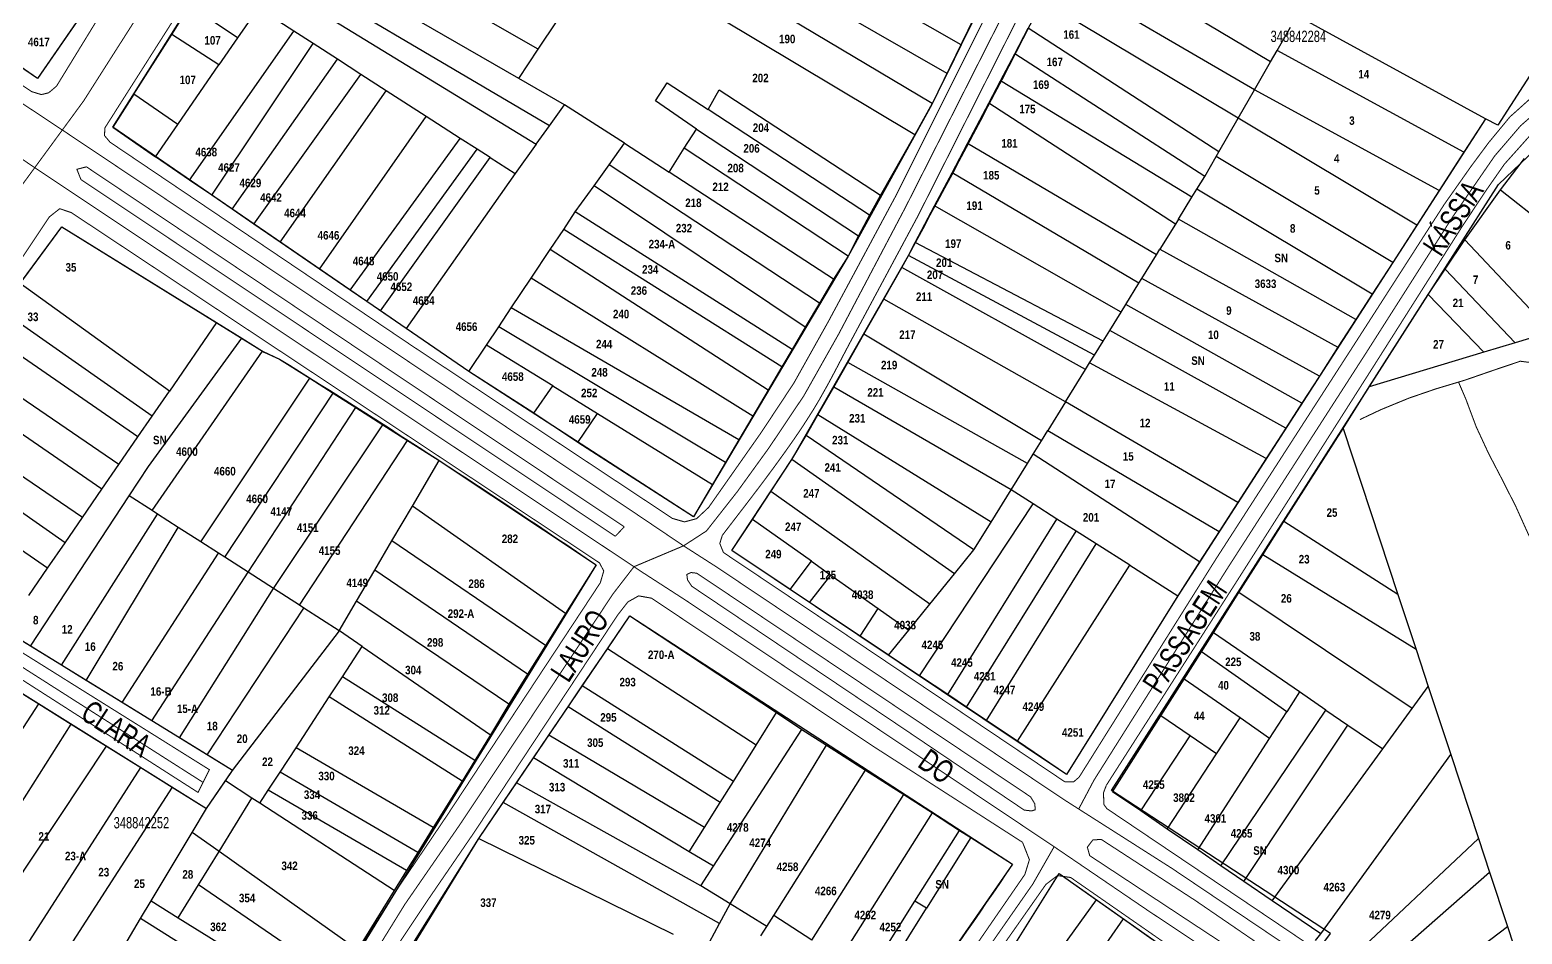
# Model space of a CAD drawing. Extents: x 203136 to 205923, y 4839890 to 4842982.
# Drawn here: x 205520.8 to 205783.7, y 4840615 to 4840774.3 of the extents above; entities that cross this region are included whole.
import ezdxf
from ezdxf.enums import TextEntityAlignment as Align

# ---------------------------------------------------------------- set-up
doc = ezdxf.new("R2010")
doc.units = 0
doc.header["$LTSCALE"] = 1.5
doc.header["$MEASUREMENT"] = 0
for name, pattern in [('TRACO_05', [11, 7, -1, 0.5, -1, 0.5, -1]), ('TRACO_11', [8, 3, -1, 3, -1]), ('TRACO_13', [8, 5, -1, 1, -1])]:
    doc.linetypes.add(name, pattern=pattern)
for name, color, linetype in [('CD_MALHA_LOTES', 40, 'CONTINUOUS'), ('CD_TXT_QUADRA', 7, 'CONTINUOUS'), ('HD-VALAS-DRENOS', 170, 'CONTINUOUS'), ('RU-QUADRAS', 210, 'CONTINUOUS'), ('SV-EIXO-RUA-N-PAV', 6, 'CONTINUOUS'), ('SV-EIXO-RUA-PAV', 20, 'CONTINUOUS'), ('SV-RUA-NAO-PAV-S-GUIA-C-GUIA', 7, 'CONTINUOUS'), ('SV-RUA-PAVIM-S-GUIA-C-GUIA', 7, 'CONTINUOUS'), ('SV-TXT-RUA-PAV-S-GUIA-C-GUIA', 7, 'CONTINUOUS'), ('Th_NmrPort', 1, 'CONTINUOUS')]:
    doc.layers.add(name, color=color, linetype=linetype)
doc.styles.add('ARIAL', font='ARIAL.TTF')
doc.styles.get("Standard").update_dxf_attribs({"font": 'swisscbo.ttf'})

msp = doc.modelspace()

# ---------------------------------------------------------------- linework, layer by layer
at = {"layer": 'CD_MALHA_LOTES', "linetype": 'Continuous', "flags": 128}
for points in [[(205684.85, 4840771.61), (205629.45, 4840803.27)], [(205610.33, 4840770.84), (205561.65, 4840798.7)], [(205682.38, 4840766.57), (205626.72, 4840798.52)], [(205606.93, 4840765.73), (205558.54, 4840793.62)], [(205679.79, 4840761.27), (205624.35, 4840794.29)], [(205612.3, 4840757.34), (205556.45, 4840790.33)], [(205739.39, 4840768.62), (205704.31, 4840789.54)], [(205554.87, 4840787.82), (205610, 4840754.14)], [(205676.71, 4840755.8), (205621.41, 4840788.92)], [(205736.57, 4840763.72), (205701.59, 4840784.1)], [(205534.15, 4840783.19), (205522.1, 4840765.73)], [(205733.7, 4840758.73), (205699.2, 4840779.32)], [(205545.77, 4840773.45), (205548.95, 4840778.49)], [(205557.36, 4840772.88), (205548.95, 4840778.49)], [(205560.96, 4840778.11), (205557.36, 4840772.88)], [(205567.25, 4840774.05), (205560.96, 4840778.11)], [(205777.26, 4840758.59), (205744.06, 4840776.72)], [(205539.07, 4840762.92), (205545.77, 4840773.45)], [(205554.06, 4840768.09), (205545.77, 4840773.45)], [(205548.91, 4840747.81), (205567.25, 4840774.05)], [(205570.67, 4840771.85), (205567.25, 4840774.05)], [(205610.33, 4840770.84), (205613.68, 4840775.87)], [(205686.85, 4840775.7), (205684.85, 4840771.61)], [(205694.33, 4840770.06), (205696.69, 4840774.55)], [(205730.29, 4840752.81), (205696.69, 4840774.55)], [(205740.55, 4840770.63), (205742.91, 4840774.73)], [(205790.1, 4840773.99), (205779.46, 4840757.49)], [(205522.1, 4840765.73), (205513.48, 4840771.62)], [(205552.81, 4840745.14), (205570.67, 4840771.85)], [(205557.36, 4840772.88), (205554.06, 4840768.09)], [(205574.98, 4840769.08), (205570.67, 4840771.85)], [(205606.93, 4840765.73), (205610.33, 4840770.84)], [(205684.85, 4840771.61), (205682.38, 4840766.57)], [(205546.83, 4840757.6), (205554.06, 4840768.09)], [(205556.39, 4840742.69), (205574.98, 4840769.08)], [(205579.1, 4840766.42), (205574.98, 4840769.08)], [(205691.81, 4840765.28), (205694.33, 4840770.06)], [(205727.79, 4840748.46), (205694.33, 4840770.06)], [(205736.57, 4840763.72), (205739.39, 4840768.62)], [(205739.39, 4840768.62), (205740.55, 4840770.63)], [(205773.46, 4840752.7), (205740.55, 4840770.63)], [(205560.21, 4840740.06), (205579.1, 4840766.42)], [(205583.56, 4840763.55), (205579.1, 4840766.42)], [(205614.99, 4840761.08), (205606.93, 4840765.73)], [(205682.38, 4840766.57), (205679.79, 4840761.27)], [(205539.07, 4840762.92), (205535.37, 4840757.1)], [(205546.83, 4840757.6), (205539.07, 4840762.92)], [(205564.87, 4840736.87), (205583.56, 4840763.55)], [(205590.62, 4840759), (205583.56, 4840763.55)], [(205631.01, 4840761.79), (205633.06, 4840764.95)], [(205633.06, 4840764.95), (205640.28, 4840760.23)], [(205640.28, 4840760.23), (205642.21, 4840763.68)], [(205642.21, 4840763.68), (205670.68, 4840745.13)], [(205689.76, 4840761.38), (205691.81, 4840765.28)], [(205725.54, 4840744.78), (205691.81, 4840765.28)], [(205733.7, 4840758.73), (205736.57, 4840763.72)], [(205769.11, 4840745.96), (205736.57, 4840763.72)], [(205612.3, 4840757.34), (205614.99, 4840761.08)], [(205625.56, 4840754.29), (205614.99, 4840761.08)], [(205638.25, 4840756.77), (205631.01, 4840761.79)], [(205668.71, 4840741.64), (205640.28, 4840760.23)], [(205679.79, 4840761.27), (205676.71, 4840755.8)], [(205686, 4840754.25), (205689.76, 4840761.38)], [(205722.62, 4840740.06), (205689.76, 4840761.38)], [(205542.92, 4840751.92), (205546.83, 4840757.6)], [(205571.81, 4840732.12), (205590.62, 4840759)], [(205596.6, 4840755.15), (205590.62, 4840759)], [(205730.29, 4840752.81), (205733.7, 4840758.73)], [(205765.17, 4840739.87), (205733.7, 4840758.73)], [(205777.26, 4840758.59), (205773.46, 4840752.7)], [(205779.46, 4840757.49), (205777.26, 4840758.59)], [(205535.37, 4840757.1), (205542.92, 4840751.92)], [(205577.22, 4840728.41), (205596.6, 4840755.15)], [(205599.56, 4840753.24), (205596.6, 4840755.15)], [(205610, 4840754.14), (205612.3, 4840757.34)], [(205636.06, 4840753.43), (205638.25, 4840756.77)], [(205638.25, 4840756.77), (205666.77, 4840738)], [(205676.71, 4840755.8), (205670.68, 4840745.13)], [(205580.14, 4840726.4), (205599.56, 4840753.24)], [(205601.85, 4840751.77), (205599.56, 4840753.24)], [(205610, 4840754.14), (205606.28, 4840748.96)], [(205622.84, 4840750.49), (205625.56, 4840754.29)], [(205625.56, 4840754.29), (205633.4, 4840749.2)], [(205633.4, 4840749.2), (205636.06, 4840753.43)], [(205664.95, 4840734.41), (205636.06, 4840753.43)], [(205683.27, 4840749.08), (205686, 4840754.25)], [(205719.27, 4840734.64), (205686, 4840754.25)], [(205729.82, 4840751.99), (205730.29, 4840752.81)], [(205773.46, 4840752.7), (205769.11, 4840745.96)], [(205548.91, 4840747.81), (205542.92, 4840751.92)], [(205582.56, 4840724.75), (205601.85, 4840751.77)], [(205601.85, 4840751.77), (205606.28, 4840748.96)], [(205620.18, 4840746.78), (205622.84, 4840750.49)], [(205659.89, 4840726.11), (205622.84, 4840750.49)], [(205727.79, 4840748.46), (205729.82, 4840751.99)], [(205760.92, 4840733.27), (205729.82, 4840751.99)], [(205779.91, 4840746.08), (205784.15, 4840751.62)], [(205552.81, 4840745.14), (205548.91, 4840747.81)], [(205606.28, 4840748.96), (205587.06, 4840721.66)], [(205662.39, 4840730.36), (205633.4, 4840749.2)], [(205680.18, 4840743.25), (205683.27, 4840749.08)], [(205716.18, 4840729.63), (205683.27, 4840749.08)], [(205726.43, 4840746.22), (205727.79, 4840748.46)], [(205556.39, 4840742.69), (205552.81, 4840745.14)], [(205616.86, 4840742.24), (205620.18, 4840746.78)], [(205657.39, 4840721.88), (205620.18, 4840746.78)], [(205670.68, 4840745.13), (205668.71, 4840741.64)], [(205723.15, 4840740.92), (205725.54, 4840744.78)], [(205725.54, 4840744.78), (205726.43, 4840746.22)], [(205757.32, 4840727.7), (205726.43, 4840746.22)], [(205769.11, 4840745.96), (205765.17, 4840739.87)], [(205773.65, 4840737.31), (205779.91, 4840746.08)], [(205779.91, 4840746.08), (205796, 4840733.38)], [(205560.21, 4840740.06), (205556.39, 4840742.69)], [(205614.84, 4840739.13), (205616.86, 4840742.24)], [(205655.08, 4840717.96), (205616.86, 4840742.24)], [(205676.78, 4840736.81), (205680.18, 4840743.25)], [(205713.05, 4840724.56), (205680.18, 4840743.25)], [(205519.06, 4840729.6), (205526.4, 4840739.56)], [(205526.4, 4840739.56), (205553.63, 4840722.71)], [(205564.87, 4840736.87), (205560.21, 4840740.06)], [(205612.47, 4840735.57), (205614.84, 4840739.13)], [(205653.3, 4840714.94), (205614.84, 4840739.13)], [(205668.71, 4840741.64), (205666.77, 4840738)], [(205722.62, 4840740.06), (205719.89, 4840735.63)], [(205723.15, 4840740.92), (205722.62, 4840740.06)], [(205754.45, 4840723.26), (205723.15, 4840740.92)], [(205765.17, 4840739.87), (205760.92, 4840733.27)], [(205571.81, 4840732.12), (205564.87, 4840736.87)], [(205666.77, 4840738), (205664.95, 4840734.41)], [(205675.58, 4840734.54), (205676.78, 4840736.81)], [(205709.9, 4840719.46), (205676.78, 4840736.81)], [(205770.16, 4840732.1), (205773.65, 4840737.31)], [(205773.65, 4840737.31), (205788.88, 4840721.07)], [(205609.09, 4840730.51), (205612.47, 4840735.57)], [(205650.87, 4840710.82), (205612.47, 4840735.57)], [(205664.95, 4840734.41), (205662.39, 4840730.36)], [(205674.41, 4840732.41), (205675.58, 4840734.54)], [(205708.37, 4840716.99), (205675.58, 4840734.54)], [(205716.7, 4840730.48), (205719.27, 4840734.64)], [(205719.27, 4840734.64), (205719.89, 4840735.63)], [(205719.89, 4840735.63), (205751.28, 4840718.35)], [(205577.22, 4840728.41), (205571.81, 4840732.12)], [(205671.25, 4840726.85), (205674.41, 4840732.41)], [(205706.79, 4840714.43), (205674.41, 4840732.41)], [(205760.92, 4840733.27), (205757.32, 4840727.7)], [(205767.19, 4840727.66), (205770.16, 4840732.1)], [(205782.51, 4840719.15), (205770.16, 4840732.1)], [(205545.34, 4840710.63), (205519.06, 4840729.6)], [(205605.6, 4840725.29), (205609.09, 4840730.51)], [(205648.15, 4840706.2), (205609.09, 4840730.51)], [(205662.39, 4840730.36), (205659.89, 4840726.11)], [(205713.87, 4840725.89), (205716.18, 4840729.63)], [(205716.18, 4840729.63), (205716.7, 4840730.48)], [(205748, 4840713.26), (205716.7, 4840730.48)], [(205580.14, 4840726.4), (205577.22, 4840728.41)], [(205582.56, 4840724.75), (205580.14, 4840726.4)], [(205659.89, 4840726.11), (205657.39, 4840721.88)], [(205667.72, 4840720.65), (205671.25, 4840726.85)], [(205703.26, 4840708.72), (205671.25, 4840726.85)], [(205757.32, 4840727.7), (205754.45, 4840723.26)], [(205756.8, 4840711.41), (205767.19, 4840727.66)], [(205776.96, 4840717.48), (205767.19, 4840727.66)], [(205542.32, 4840706.25), (205515.78, 4840724.85)], [(205587.06, 4840721.66), (205582.56, 4840724.75)], [(205603.4, 4840721.98), (205605.6, 4840725.29)], [(205645.72, 4840702.08), (205605.6, 4840725.29)], [(205711.05, 4840721.32), (205713.05, 4840724.56)], [(205713.05, 4840724.56), (205713.87, 4840725.89)], [(205744.92, 4840708.5), (205713.87, 4840725.89)], [(205539.81, 4840702.59), (205513.09, 4840720.96)], [(205553.63, 4840722.71), (205545.34, 4840710.63)], [(205553.63, 4840722.71), (205558.09, 4840719.94)], [(205598.12, 4840714.08), (205587.06, 4840721.66)], [(205601.21, 4840718.71), (205603.4, 4840721.98)], [(205643.35, 4840698.07), (205603.4, 4840721.98)], [(205657.39, 4840721.88), (205655.08, 4840717.96)], [(205709.9, 4840719.46), (205711.05, 4840721.32)], [(205742.1, 4840704.13), (205711.05, 4840721.32)], [(205754.45, 4840723.26), (205751.28, 4840718.35)], [(205788.88, 4840721.07), (205782.51, 4840719.15)], [(205538.25, 4840692.19), (205541.65, 4840697.34), (205558.09, 4840719.94)], [(205558.09, 4840719.94), (205561.74, 4840717.69)], [(205598.12, 4840714.08), (205601.21, 4840718.71)], [(205612.89, 4840711.59), (205601.21, 4840718.71)], [(205664.89, 4840715.68), (205667.72, 4840720.65)], [(205699.05, 4840701.9), (205667.72, 4840720.65)], [(205708.37, 4840716.99), (205709.9, 4840719.46)], [(205751.28, 4840718.35), (205748, 4840713.26)], [(205782.51, 4840719.15), (205776.96, 4840717.48)], [(205536.45, 4840697.72), (205509.64, 4840715.96)], [(205542.31, 4840689.58), (205561.74, 4840717.69)], [(205561.74, 4840717.69), (205564.77, 4840716.29), (205570.07, 4840712.92)], [(205655.08, 4840717.96), (205653.3, 4840714.94)], [(205662.41, 4840711.31), (205664.89, 4840715.68)], [(205696.55, 4840697.86), (205664.89, 4840715.68)], [(205706.79, 4840714.43), (205707.51, 4840715.59)], [(205707.51, 4840715.59), (205708.37, 4840716.99)], [(205738.64, 4840698.76), (205707.51, 4840715.59)], [(205776.96, 4840717.48), (205756.8, 4840711.41)], [(205550.9, 4840684.07), (205570.07, 4840712.92)], [(205570.07, 4840712.92), (205574.19, 4840710.3)], [(205609.57, 4840706.76), (205598.12, 4840714.08)], [(205653.3, 4840714.94), (205650.87, 4840710.82)], [(205703.26, 4840708.72), (205706.79, 4840714.43)], [(205748, 4840713.26), (205744.92, 4840708.5)], [(205533.45, 4840693.34), (205506.74, 4840711.76)], [(205542.32, 4840706.25), (205545.34, 4840710.63)], [(205555.09, 4840681.38), (205574.19, 4840710.3)], [(205574.19, 4840710.3), (205578.18, 4840707.76)], [(205609.57, 4840706.76), (205612.89, 4840711.59)], [(205612.89, 4840711.59), (205620.8, 4840706.68)], [(205650.87, 4840710.82), (205648.15, 4840706.2)], [(205659.64, 4840706.45), (205662.41, 4840711.31)], [(205693.69, 4840693.22), (205662.41, 4840711.31)], [(205752.17, 4840704.05), (205756.8, 4840711.41)], [(205559.23, 4840678.72), (205578.18, 4840707.76)], [(205578.18, 4840707.76), (205582.97, 4840704.72)], [(205703.26, 4840708.72), (205700.14, 4840703.67)], [(205733.62, 4840690.99), (205703.26, 4840708.72)], [(205744.92, 4840708.5), (205742.1, 4840704.13)], [(205530.04, 4840688.38), (205503.2, 4840706.63)], [(205539.81, 4840702.59), (205542.32, 4840706.25)], [(205617.33, 4840701.61), (205609.57, 4840706.76)], [(205617.33, 4840701.61), (205620.8, 4840706.68)], [(205620.8, 4840706.68), (205641.05, 4840694.18)], [(205648.15, 4840706.2), (205645.72, 4840702.08)], [(205657.57, 4840702.8), (205659.64, 4840706.45)], [(205690.19, 4840687.55), (205659.64, 4840706.45)], [(205526.96, 4840683.9), (205500.37, 4840702.53)], [(205536.45, 4840697.72), (205539.81, 4840702.59)], [(205563.7, 4840675.85), (205582.97, 4840704.72)], [(205582.97, 4840704.72), (205587.31, 4840701.96)], [(205655.06, 4840698.6), (205657.57, 4840702.8)], [(205687.12, 4840682.65), (205657.57, 4840702.8)], [(205699.05, 4840701.9), (205700.14, 4840703.67)], [(205700.14, 4840703.67), (205730.35, 4840685.93)], [(205742.1, 4840704.13), (205738.64, 4840698.76)], [(205741.76, 4840687.64), (205752.17, 4840704.05)], [(205752.17, 4840704.05), (205761.82, 4840674.83)], [(205568.25, 4840672.94), (205587.31, 4840701.96)], [(205587.31, 4840701.96), (205592.89, 4840698.41)], [(205637.71, 4840688.49), (205617.33, 4840701.61)], [(205645.72, 4840702.08), (205643.35, 4840698.07)], [(205697.59, 4840699.53), (205699.05, 4840701.9)], [(205523.89, 4840679.44), (205497.15, 4840697.86)], [(205533.45, 4840693.34), (205536.45, 4840697.72)], [(205588.16, 4840690.36), (205592.89, 4840698.41)], [(205592.89, 4840698.41), (205620.54, 4840680.05), (205615.17, 4840671.49)], [(205643.35, 4840698.07), (205641.05, 4840694.18)], [(205651.33, 4840692.94), (205655.06, 4840698.6)], [(205683.71, 4840678.45), (205655.06, 4840698.6)], [(205693.69, 4840693.22), (205696.55, 4840697.86)], [(205696.55, 4840697.86), (205697.59, 4840699.53)], [(205726.9, 4840680.59), (205697.59, 4840699.53)], [(205738.64, 4840698.76), (205733.62, 4840690.99)], [(205520.84, 4840665.73), (205538.25, 4840692.19)], [(205530.04, 4840688.38), (205533.45, 4840693.34)], [(205542.31, 4840689.58), (205538.25, 4840692.19)], [(205641.05, 4840694.18), (205637.71, 4840688.49)], [(205648.09, 4840688.02), (205651.33, 4840692.94)], [(205679.38, 4840673.12), (205651.33, 4840692.94)], [(205690.19, 4840687.55), (205693.69, 4840693.22)], [(205697.54, 4840690.78), (205693.69, 4840693.22)], [(205543.27, 4840688.96), (205542.31, 4840689.58)], [(205584.57, 4840684.26), (205588.16, 4840690.36)], [(205615.17, 4840671.49), (205588.16, 4840690.36)], [(205677.51, 4840660.51), (205697.54, 4840690.78)], [(205701.76, 4840688.1), (205697.54, 4840690.78)], [(205733.62, 4840690.99), (205730.35, 4840685.93)], [(205526.31, 4840662.36), (205543.27, 4840688.96)], [(205526.96, 4840683.9), (205530.04, 4840688.38)], [(205530.7, 4840659.66), (205546.91, 4840686.63)], [(205546.91, 4840686.63), (205543.27, 4840688.96)], [(205550.9, 4840684.07), (205546.91, 4840686.63)], [(205644.48, 4840682.54), (205648.09, 4840688.02)], [(205658.48, 4840680.67), (205648.09, 4840688.02)], [(205682.5, 4840657.19), (205701.76, 4840688.1)], [(205687.12, 4840682.65), (205690.19, 4840687.55)], [(205705.13, 4840685.96), (205701.76, 4840688.1)], [(205738.06, 4840681.82), (205741.76, 4840687.64)], [(205761.82, 4840674.83), (205741.76, 4840687.64)], [(205523.89, 4840679.44), (205526.96, 4840683.9)], [(205554, 4840682.08), (205550.9, 4840684.07)], [(205581.53, 4840679.09), (205584.57, 4840684.26)], [(205611.62, 4840665.83), (205584.57, 4840684.26)], [(205685.83, 4840654.97), (205705.13, 4840685.96)], [(205708.68, 4840683.71), (205705.13, 4840685.96)], [(205730.35, 4840685.93), (205726.9, 4840680.59)], [(205537.02, 4840655.77), (205554, 4840682.08)], [(205555.09, 4840681.38), (205554, 4840682.08)], [(205559.23, 4840678.72), (205555.09, 4840681.38)], [(205654.75, 4840675.69), (205644.48, 4840682.54)], [(205683.71, 4840678.45), (205687.12, 4840682.65)], [(205689.33, 4840652.64), (205708.68, 4840683.71)], [(205714.59, 4840679.95), (205708.68, 4840683.71)], [(205733.83, 4840675.14), (205738.06, 4840681.82)], [(205765.03, 4840665.11), (205738.06, 4840681.82)], [(205520.59, 4840674.63), (205523.89, 4840679.44)], [(205542.24, 4840652.56), (205559.23, 4840678.72)], [(205563.7, 4840675.85), (205559.23, 4840678.72)], [(205578.32, 4840673.62), (205581.53, 4840679.09)], [(205608.46, 4840660.78), (205581.53, 4840679.09)], [(205654.75, 4840675.69), (205658.48, 4840680.67)], [(205658.48, 4840680.67), (205661.92, 4840678.24)], [(205694.8, 4840648.98), (205714.59, 4840679.95)], [(205714.59, 4840679.95), (205723.03, 4840674.6)], [(205726.9, 4840680.59), (205723.03, 4840674.6)], [(205658.16, 4840673.42), (205661.92, 4840678.24)], [(205661.92, 4840678.24), (205670.26, 4840672.34)], [(205679.38, 4840673.12), (205683.71, 4840678.45)], [(205547.12, 4840649.56), (205563.7, 4840675.85)], [(205568.25, 4840672.94), (205563.7, 4840675.85)], [(205575.27, 4840668.43), (205578.32, 4840673.62)], [(205605.15, 4840655.51), (205578.32, 4840673.62)], [(205658.16, 4840673.42), (205654.75, 4840675.69)], [(205667.06, 4840667.48), (205658.16, 4840673.42)], [(205723.03, 4840674.6), (205703.41, 4840643.1)], [(205729.32, 4840668.04), (205733.83, 4840675.14)], [(205764.35, 4840654.71), (205733.83, 4840675.14)], [(205761.82, 4840674.83), (205765.03, 4840665.11)], [(205520.84, 4840665.73), (205516.41, 4840668.46), (205518.24, 4840671.2)], [(205552.03, 4840646.54), (205569.05, 4840672.42)], [(205569.05, 4840672.42), (205568.25, 4840672.94)], [(205575.27, 4840668.43), (205569.05, 4840672.42)], [(205615.17, 4840671.49), (205611.62, 4840665.83)], [(205622.55, 4840665.24), (205626.5, 4840671.06)], [(205626.5, 4840671.06), (205652.35, 4840654)], [(205667.06, 4840667.48), (205670.26, 4840672.34)], [(205670.26, 4840672.34), (205675.65, 4840668.53)], [(205675.65, 4840668.53), (205679.38, 4840673.12)], [(205556.45, 4840643.81), (205575.34, 4840668.39)], [(205575.34, 4840668.39), (205575.27, 4840668.43)], [(205579.33, 4840665.67), (205575.34, 4840668.39)], [(205672.07, 4840664.14), (205675.65, 4840668.53)], [(205526.31, 4840662.36), (205520.84, 4840665.73)], [(205575.84, 4840660.33), (205579.33, 4840665.67)], [(205579.33, 4840665.67), (205601.93, 4840650.12)], [(205611.62, 4840665.83), (205608.46, 4840660.78)], [(205672.07, 4840664.14), (205667.06, 4840667.48)], [(205727.21, 4840664.71), (205729.32, 4840668.04)], [(205744.51, 4840657.64), (205729.32, 4840668.04)], [(205618.1, 4840658.7), (205622.55, 4840665.24)], [(205648.73, 4840648.25), (205622.55, 4840665.24)], [(205677.51, 4840660.51), (205672.07, 4840664.14)], [(205724.16, 4840659.91), (205727.21, 4840664.71)], [(205742.25, 4840654.13), (205727.21, 4840664.71)], [(205765.03, 4840665.11), (205767.18, 4840658.59)], [(205530.7, 4840659.66), (205526.31, 4840662.36)], [(205573.52, 4840656.79), (205575.84, 4840660.33)], [(205599.2, 4840645.56), (205575.84, 4840660.33)], [(205608.46, 4840660.78), (205605.15, 4840655.51)], [(205682.5, 4840657.19), (205677.51, 4840660.51)], [(205516.75, 4840659.03), (205522.32, 4840655.56)], [(205537.02, 4840655.77), (205530.7, 4840659.66)], [(205615.61, 4840655.03), (205618.1, 4840658.7)], [(205644.73, 4840641.88), (205618.1, 4840658.7)], [(205720.04, 4840653.42), (205724.16, 4840659.91)], [(205734.04, 4840653.07), (205724.16, 4840659.91)], [(205744.51, 4840657.64), (205742.25, 4840654.13)], [(205749.15, 4840654.46), (205744.51, 4840657.64)], [(205764.35, 4840654.71), (205767.18, 4840658.59)], [(205767.18, 4840658.59), (205771.14, 4840646.62)], [(205501.93, 4840624.18), (205522.32, 4840655.56)], [(205522.32, 4840655.56), (205528.06, 4840651.97)], [(205542.24, 4840652.56), (205537.02, 4840655.77)], [(205567.66, 4840647.83), (205573.52, 4840656.79)], [(205596.94, 4840641.93), (205573.52, 4840656.79)], [(205605.15, 4840655.51), (205601.93, 4840650.12)], [(205612.23, 4840650.04), (205615.61, 4840655.03)], [(205642.4, 4840638.17), (205615.61, 4840655.03)], [(205685.83, 4840654.97), (205682.5, 4840657.19)], [(205689.33, 4840652.64), (205685.83, 4840654.97)], [(205547.12, 4840649.56), (205542.24, 4840652.56)], [(205648.73, 4840648.25), (205652.35, 4840654)], [(205652.35, 4840654), (205656.8, 4840651.06)], [(205694.8, 4840648.98), (205689.33, 4840652.64)], [(205711.57, 4840640.08), (205720.04, 4840653.42)], [(205725.22, 4840649.93), (205720.04, 4840653.42)], [(205729.9, 4840646.77), (205734.04, 4840653.07)], [(205730.66, 4840627.03), (205749.15, 4840654.46)], [(205739.24, 4840649.47), (205734.04, 4840653.07)], [(205739.24, 4840649.47), (205742.25, 4840654.13)], [(205749.15, 4840654.46), (205753.03, 4840651.81)], [(205759.18, 4840647.6), (205764.35, 4840654.71)], [(205507.89, 4840620.27), (205528.06, 4840651.97)], [(205528.06, 4840651.97), (205534.28, 4840648.09)], [(205601.93, 4840650.12), (205599.2, 4840645.56)], [(205609.51, 4840646.05), (205612.23, 4840650.04)], [(205639.64, 4840633.79), (205612.23, 4840650.04)], [(205641.22, 4840626.94), (205656.8, 4840651.06)], [(205656.8, 4840651.06), (205661.12, 4840648.3)], [(205716.51, 4840636.7), (205725.22, 4840649.93)], [(205729.9, 4840646.77), (205725.22, 4840649.93)], [(205734.71, 4840624.26), (205753.03, 4840651.81)], [(205753.03, 4840651.81), (205759.18, 4840647.6)], [(205513.33, 4840616.68), (205534.28, 4840648.09)], [(205534.28, 4840648.09), (205540.32, 4840644.32)], [(205552.03, 4840646.54), (205547.12, 4840649.56)], [(205564.85, 4840643.53), (205567.66, 4840647.83)], [(205591.85, 4840633.74), (205567.66, 4840647.83)], [(205644.16, 4840620.33), (205661.12, 4840648.3)], [(205644.73, 4840641.88), (205648.73, 4840648.25)], [(205661.12, 4840648.3), (205668.02, 4840643.88)], [(205703.41, 4840643.1), (205694.8, 4840648.98)], [(205726.57, 4840629.82), (205739.24, 4840649.47)], [(205739.7, 4840620.85), (205759.18, 4840647.6)], [(205556.45, 4840643.81), (205552.03, 4840646.54)], [(205599.2, 4840645.56), (205596.94, 4840641.93)], [(205606.51, 4840641.63), (205609.51, 4840646.05)], [(205636.95, 4840629.51), (205609.51, 4840646.05)], [(205721.2, 4840633.5), (205729.9, 4840646.77)], [(205748.23, 4840615.01), (205771.14, 4840646.62)], [(205771.14, 4840646.62), (205776.02, 4840631.83)], [(205519.67, 4840612.22), (205540.32, 4840644.32)], [(205540.32, 4840644.32), (205545.85, 4840640.87)], [(205551.88, 4840637.1), (205555.21, 4840641.98)], [(205555.21, 4840641.98), (205556.45, 4840643.81)], [(205559.9, 4840638.94), (205555.21, 4840641.98)], [(205562.75, 4840640.33), (205564.85, 4840643.53)], [(205589.13, 4840629.37), (205564.85, 4840643.53)], [(205596.94, 4840641.93), (205591.85, 4840633.74)], [(205642.4, 4840638.17), (205644.73, 4840641.88)], [(205651.85, 4840618.26), (205668.02, 4840643.88)], [(205668.02, 4840643.88), (205674.76, 4840639.57)], [(205545.85, 4840640.87), (205524.97, 4840608.53)], [(205545.85, 4840640.87), (205551.88, 4840637.1)], [(205561.27, 4840638.05), (205562.75, 4840640.33)], [(205587.15, 4840626.17), (205562.75, 4840640.33)], [(205604.16, 4840638.16), (205606.51, 4840641.63)], [(205639.01, 4840623.5), (205606.51, 4840641.63)], [(205658.58, 4840613.93), (205674.76, 4840639.57)], [(205674.76, 4840639.57), (205679.81, 4840636.33)], [(205716.51, 4840636.7), (205711.57, 4840640.08)], [(205549.35, 4840632.87), (205551.88, 4840637.1)], [(205554.09, 4840629.52), (205559.9, 4840638.94)], [(205561.27, 4840638.05), (205559.9, 4840638.94)], [(205584.97, 4840622.67), (205561.27, 4840638.05)], [(205599.86, 4840631.82), (205604.16, 4840638.16)], [(205642.3, 4840616.85), (205604.16, 4840638.16)], [(205639.64, 4840633.79), (205642.4, 4840638.17)], [(205721.2, 4840633.5), (205716.51, 4840636.7)], [(205663.62, 4840610.68), (205679.81, 4840636.33)], [(205679.81, 4840636.33), (205684.61, 4840633.26)], [(205542.15, 4840620.86), (205549.35, 4840632.87)], [(205554.09, 4840629.52), (205549.35, 4840632.87)], [(205588.25, 4840613.25), (205599.86, 4840631.82)], [(205591.85, 4840633.74), (205589.13, 4840629.37)], [(205599.86, 4840631.82), (205634.1, 4840614.96)], [(205636.95, 4840629.51), (205639.64, 4840633.79)], [(205676.73, 4840620.77), (205684.61, 4840633.26)], [(205686.55, 4840632.01), (205678.76, 4840619.55)], [(205684.61, 4840633.26), (205686.55, 4840632.01)], [(205686.55, 4840632.01), (205693.9, 4840627.3)], [(205726.57, 4840629.82), (205721.2, 4840633.5)], [(205752.95, 4840610.13), (205776.02, 4840631.83)], [(205776.02, 4840631.83), (205777.98, 4840625.9)], [(205550.49, 4840623.67), (205554.09, 4840629.52)], [(205578.47, 4840612.22), (205554.09, 4840629.52)], [(205589.13, 4840629.37), (205587.15, 4840626.17)], [(205641.22, 4840626.94), (205636.95, 4840629.51)], [(205730.66, 4840627.03), (205726.57, 4840629.82)], [(205587.15, 4840626.17), (205584.97, 4840622.67)], [(205639.01, 4840623.5), (205641.22, 4840626.94)], [(205693.9, 4840627.3), (205678.73, 4840605.33)], [(205734.71, 4840624.26), (205730.66, 4840627.03)], [(205546.92, 4840617.88), (205550.49, 4840623.67)], [(205575.11, 4840606.81), (205550.49, 4840623.67)], [(205644.16, 4840620.33), (205639.01, 4840623.5)], [(205679.64, 4840591.55), (205693.02, 4840611.11), (205702.14, 4840625.68), (205708.72, 4840621.05)], [(205739.7, 4840620.85), (205734.71, 4840624.26)], [(205759.67, 4840609.84), (205777.98, 4840625.9)], [(205777.98, 4840625.9), (205781.14, 4840616.32)], [(205540.28, 4840617.72), (205542.15, 4840620.86)], [(205542.15, 4840620.86), (205546.92, 4840617.88)], [(205584.97, 4840622.67), (205578.47, 4840612.22)], [(205668.42, 4840607.59), (205676.73, 4840620.77)], [(205678.76, 4840619.55), (205676.73, 4840620.77)], [(205685.11, 4840588.27), (205708.72, 4840621.05)], [(205708.72, 4840621.05), (205713.46, 4840617.71)], [(205748.23, 4840615.01), (205739.7, 4840620.85)], [(205642.3, 4840616.85), (205644.16, 4840620.33)], [(205650.63, 4840616.32), (205644.16, 4840620.33)], [(205650.63, 4840616.32), (205651.85, 4840618.26)], [(205658.58, 4840613.93), (205651.85, 4840618.26)], [(205672.52, 4840609.56), (205678.76, 4840619.55)], [(205537.91, 4840613.76), (205540.28, 4840617.72)], [(205570.57, 4840598.63), (205540.28, 4840617.72)], [(205546.92, 4840617.88), (205572.37, 4840602.07)], [(205639.65, 4840611.91), (205642.3, 4840616.85)], [(205649.6, 4840614.68), (205650.63, 4840616.32)], [(205690.73, 4840584.9), (205713.46, 4840617.71)], [(205713.46, 4840617.71), (205718.56, 4840614.12)], [(205766.69, 4840605.37), (205781.14, 4840616.32)], [(205781.14, 4840616.32), (205783.32, 4840609.72)], [(205747.32, 4840613.84), (205748.23, 4840615.01)]]:
    msp.add_lwpolyline(points, dxfattribs=at)
at = {"layer": 'HD-VALAS-DRENOS', "linetype": 'TRACO_05', "const_width": 0.18}
for points in [[(205793.59, 4840714.96), (205788.45, 4840715.26), (205783.4, 4840715.9), (205778.49, 4840714.24), (205773.69, 4840712.58), (205768.59, 4840711.05), (205763.81, 4840709.41), (205758.84, 4840707.37), (205755.16, 4840705.63)], [(205790.58, 4840671.03), (205789.07, 4840675.83), (205787.13, 4840680.73), (205784.85, 4840685.37), (205782.59, 4840690.37), (205780.13, 4840695.22), (205777.81, 4840699.67), (205775.63, 4840704.37), (205773.81, 4840709.24), (205772.52, 4840712.23)]]:
    msp.add_lwpolyline(points, dxfattribs=at)
at = {"layer": 'RU-QUADRAS', "color": 6, "linetype": 'Continuous'}
for points in [[(205474.9, 4840797.97), (205487.73, 4840818.3), (205509.46, 4840848.66), (205557.19, 4840921.75), (205602.77, 4840890.89, -0.0079127871), (205555.02, 4840815.87), (205544.11, 4840797.61), (205522.1, 4840765.73)], [(205644.48, 4840682.54), (205655.06, 4840698.6), (205675.58, 4840734.54, 0.0108663612), (205715.22, 4840811.36), (205733.15, 4840844.63, -0.0164244051), (205778.14, 4840816.34), (205781.5, 4840822.74), (205770.96, 4840829.58), (205734.24, 4840855.44), (205751.21, 4840886.76), (205753.15, 4840885.56), (205768.08, 4840914.65), (205772.69, 4840913.03, 0.0126823728), (205794.21, 4840867.27), (205792.11, 4840863.95), (205796.07, 4840858.71), (205830.61, 4840779.53, -0.0232107577), (205796.04, 4840768.37), (205793.31, 4840772.44), (205790.1, 4840773.99), (205779.46, 4840757.49), (205777.26, 4840758.59), (205723.03, 4840674.6), (205703.41, 4840643.1)], [(205447.06, 4840618.72), (205485.28, 4840678.68), (205551.88, 4840637.1), (205556.46, 4840643.81), (205516.41, 4840668.46), (205518.24, 4840671.2), (205505.72, 4840679.29), (205503.13, 4840675.63), (205488.33, 4840685.09), (205519.46, 4840730.17), (205526.4, 4840739.56), (205562.03, 4840717.51), (205564.77, 4840716.29, -0.0100029627), (205620.54, 4840680.05), (205567.98, 4840594.46), (205546.23, 4840555.09)], [(205554.66, 4840549.28), (205568.4, 4840578.17), (205579.46, 4840598.48), (205599.86, 4840631.82), (205626.5, 4840671.06), (205693.9, 4840627.3, -0.0126892459), (205655.96, 4840574.08), (205622.71, 4840596.28), (205620.54, 4840592.71), (205653.53, 4840570.13), (205636.23, 4840546.11), (205617.41, 4840509.98, -0.0113321336)], [(205623.74, 4840507.45), (205640.63, 4840535.03), (205693.02, 4840611.11), (205702.14, 4840625.68), (205727.18, 4840608.05), (205728.52, 4840607.75), (205751.25, 4840592.28), (205717.91, 4840540.93), (205710.36, 4840532.04, -0.0132360303), (205672.92, 4840476.5)]]:
    msp.add_lwpolyline(points, format="xyb", close=True, dxfattribs=at)
msp.add_lwpolyline([(205535.37, 4840757.1), (205564.38, 4840803.15), (205628, 4840910.35), (205644.22, 4840905.45), (205648.83, 4840903.08), (205649.37, 4840904.34), (205657.62, 4840902.74), (205728.13, 4840863.88), (205728.78, 4840862.33), (205727.23, 4840858.84), (205679.7, 4840761.1), (205664.95, 4840734.41), (205637.71, 4840688.49), (205598.12, 4840714.08)], close=True, dxfattribs=at)
msp.add_lwpolyline([(205748.76, 4840613.5), (205749.96, 4840615.07), (205711.37, 4840640.3), (205779.56, 4840747.05), (205788.6, 4840755.67), (205796.02, 4840759.73), (205822.41, 4840768.8), (205823.31, 4840767.42), (205834.55, 4840772.07), (205842.56, 4840756.23), (205848.38, 4840739.98), (205865.13, 4840698.21), (205885.72, 4840636.77, -0.0356602287), (205899.47, 4840571.65)], format="xyb", dxfattribs=at)
at = {"layer": 'SV-EIXO-RUA-N-PAV', "const_width": 0.18}
for points in [[(205635.953783, 4840683.383352), (205641.753448, 4840679.670483), (205702.925341, 4840638.721949), (205705.58798, 4840637.026564)], [(205628.902636, 4840678.588572), (205636.587141, 4840673.628531), (205701.257692, 4840630.383707)], [(205701.257692, 4840630.383707), (205697.488796, 4840623.792092), (205669.901585, 4840584.255619), (205650.471045, 4840558.123101), (205644.600321, 4840549.758617), (205638.989363, 4840541.34218), (205632.443245, 4840530.431984), (205621.221329, 4840510.845584)]]:
    msp.add_lwpolyline(points, dxfattribs=at)
at = {"layer": 'SV-EIXO-RUA-PAV', "const_width": 0.18}
for points in [[(205073.2, 4841049.34), (205085.533573, 4841041.12189), (205113.253451, 4841022.473973), (205150.099903, 4840997.683263), (205155.938438, 4840994.087555), (205183.274152, 4840975.629794), (205209.515317, 4840957.825041), (205220.698467, 4840950.860097), (205274.920673, 4840913.840876), (205295.037468, 4840901.068308), (205349.800796, 4840864.271392), (205406.557957, 4840826.588268), (205464.274, 4840788.350391), (205470.500627, 4840784.518621), (205522.149701, 4840749.633543), (205622.893335, 4840682.577559), (205628.902636, 4840678.588572)], [(205087.63, 4841049.34), (205153.018287, 4841006.021505), (205220.207978, 4840960.57178), (205354.030769, 4840871.451915), (205468.265428, 4840795.215647), (205526.988437, 4840756.29116), (205626.725105, 4840689.602471), (205635.953783, 4840683.383352)], [(205649.27, 4841049.33), (205646.077016, 4841042.921976), (205643.255294, 4841034.58507), (205638.12489, 4841018.712882), (205634.245022, 4841008.227619), (205631.4233, 4840998.287461), (205629.627658, 4840986.070686), (205626.792312, 4840963.200029), (205621.562218, 4840921.119444), (205621.352256, 4840915.240501), (205620.197464, 4840911.251218), (205611.274068, 4840891.409786), (205598.833805, 4840872.303222), (205554.60513, 4840800.009101), (205530.226079, 4840761.743768), (205517.91311, 4840744.941695), (205482.011721, 4840690.664545), (205474.224488, 4840678.919864)], [(205703.057207, 4840798.310066), (205675.061161, 4840743.016712), (205663.322387, 4840720.750307), (205657.173505, 4840709.850016), (205651.024623, 4840700.673276), (205645.434731, 4840692.940591), (205639.984586, 4840685.999808), (205635.953783, 4840683.383352), (205627.217802, 4840679.706969), (205623.540028, 4840674.941999), (205596.802665, 4840634.665961), (205586.834024, 4840620.225406), (205580.032988, 4840609.23195), (205573.421694, 4840597.816567), (205563.44964, 4840578.627288), (205559.862792, 4840571.59334), (205556.315727, 4840562.920394), (205549.211449, 4840546.46233)], [(205796.031248, 4840764.650519), (205792.082796, 4840763.455593), (205787.484927, 4840760.883904), (205783.458545, 4840757.377055), (205778.899642, 4840752.064829), (205771.548248, 4840741.414399), (205756.663623, 4840718.035407), (205731.777984, 4840679.38214), (205708.295086, 4840642.131613), (205705.58798, 4840637.026564)], [(205551.27527, 4840641.714545), (205479.774902, 4840687.290981)], [(205705.58798, 4840637.026564), (205721.962544, 4840626.606386), (205796.042124, 4840576.782177)], [(205701.257692, 4840630.383707), (205717.759447, 4840619.163402), (205796.07, 4840567.13)]]:
    msp.add_lwpolyline(points, dxfattribs=at)
at = {"layer": 'SV-RUA-NAO-PAV-S-GUIA-C-GUIA', "linetype": 'TRACO_13', "const_width": 0.18}
for points in [[(205703.15, 4840641.81), (205664.62, 4840667.71), (205642.980088, 4840682.211217)], [(205630.31, 4840674.16), (205669.17, 4840648.2), (205695.69, 4840631.16)], [(205726.14, 4840620.91), (205709.55, 4840631.68), (205708.07, 4840631.57), (205707.11, 4840630.3), (205707.53, 4840628.81), (205724.09, 4840617.9)], [(205619.52, 4840511.62), (205630.84, 4840531.82), (205637.71, 4840543.14), (205643.24, 4840551.56), (205649.32, 4840560.05), (205656.12, 4840569.32), (205622.02, 4840592.8), (205623.18, 4840594.81), (205657.83, 4840571.35), (205668.84, 4840585.97), (205696.1, 4840625.5), (205696.9, 4840628.09), (205695.69, 4840631.16)], [(205622.74, 4840509.7), (205634.47, 4840529.65), (205640.72, 4840539.93), (205646.4, 4840548.61), (205651.57, 4840556.13), (205671.23, 4840583.02), (205699.82, 4840623.76), (205701.85, 4840625.3)]]:
    msp.add_lwpolyline(points, dxfattribs=at)
at = {"layer": 'SV-RUA-NAO-PAV-S-GUIA-C-GUIA', "linetype": 'TRACO_13', "const_width": 0.18, "flags": 128}
msp.add_lwpolyline([(205674.46, 4840651.36), (205695.98, 4840636.84), (205697.29, 4840636.68), (205697.94, 4840636.9), (205697.84, 4840637.96), (205697.12, 4840639.16), (205638.29, 4840678.56), (205637.27, 4840678.68), (205636.53, 4840678.34), (205636.65, 4840677.39), (205637.42, 4840676.25)], close=True, dxfattribs=at)
at = {"layer": 'SV-RUA-PAVIM-S-GUIA-C-GUIA', "linetype": 'Continuous', "const_width": 0.18}
for points in [[(205473.22, 4840795.63), (205521.07, 4840763.39), (205522.78, 4840762.87), (205524.07, 4840763.18), (205525.46, 4840764.36), (205555.04, 4840812.59), (205582.32, 4840855.2), (205585.8, 4840859.71), (205590.18, 4840866.21), (205595.19, 4840873.72), (205607.55, 4840892.97)], [(205796.04, 4840767.03), (205791.08, 4840765.59), (205785.07, 4840762.07), (205781.57, 4840758.93), (205777.82, 4840754.39), (205774.69, 4840750.17), (205769.97, 4840743.47), (205754.63, 4840719.6), (205729.7, 4840680.94), (205705.67, 4840642.65), (205704.7, 4840641.81), (205703.15, 4840641.81)], [(205796.04, 4840762.07), (205792.77, 4840761.26), (205789.32, 4840759.39), (205785.69, 4840756.29), (205780.6, 4840750.6), (205777.37, 4840745.97), (205773.18, 4840739.66), (205758.82, 4840717.01), (205733.84, 4840677.76), (205710.46, 4840641.21)], [(205487.86, 4840686.93), (205524.21, 4840741.34), (205526.02, 4840742.77), (205528.06, 4840742.08), (205621.14, 4840680.38), (205621.89, 4840678.95), (205621.28, 4840676.87), (205594.31, 4840635.94), (205584.78, 4840621.85), (205578.1, 4840611.19), (205572.37, 4840601.53), (205559.9, 4840577.9), (205555.94, 4840569.2), (205553.21, 4840562.75), (205548.96, 4840553.33), (205546.85, 4840552.23), (205544.18, 4840553.3), (205487.62, 4840589.52)], [(205486.78, 4840680.66), (205550.39, 4840639.95), (205552.4, 4840643.95), (205487.98, 4840684.22)], [(205619.52, 4840511.62), (205617.96, 4840508.74), (205615.94, 4840507.46), (205613.94, 4840508.87), (205577.75, 4840532.11), (205554.84, 4840546.67), (205553.61, 4840548.07), (205554.13, 4840551.11), (205559.97, 4840564.96), (205562.21, 4840570.44), (205565.56, 4840577), (205578.13, 4840600.95), (205584.02, 4840610.71), (205590.98, 4840621.13), (205599.06, 4840632.92), (205624.31, 4840671.15), (205626.14, 4840673.5), (205628.04, 4840674.57), (205630.31, 4840674.16)], [(205729.26, 4840624.5), (205757.08, 4840605.77), (205796.06, 4840580.14)], [(205796.06, 4840573.05), (205726.14, 4840620.91)], [(205724.09, 4840617.9), (205796.06, 4840570.57)]]:
    msp.add_lwpolyline(points, dxfattribs=at)
at = {"layer": 'SV-RUA-PAVIM-S-GUIA-C-GUIA', "linetype": 'Continuous', "const_width": 0.18, "flags": 128}
msp.add_lwpolyline([(205570.77, 4840814.85), (205533.96, 4840756.98), (205533.92, 4840755.63), (205534.89, 4840754.48), (205587.87, 4840718.77), (205634, 4840688.21), (205636.12, 4840687.6), (205638.25, 4840688.17), (205640.36, 4840690.14), (205649.62, 4840703.32), (205655.38, 4840712.03), (205661.49, 4840722.93), (205673.25, 4840744.83), (205700.81, 4840799.86)], dxfattribs=at)
at = {"layer": 'SV-RUA-PAVIM-S-GUIA-C-GUIA', "const_width": 0.18}
for points in [[(205705.51, 4840797.49), (205677.26, 4840741.49)], [(205530.73, 4840750.14), (205529.04, 4840749.71), (205529.76, 4840747.9)], [(205586.37, 4840712.85), (205530.73, 4840750.14)], [(205529.76, 4840747.9), (205623.93, 4840685.07)], [(205677.26, 4840741.49), (205665.57, 4840719.71)], [(205665.57, 4840719.71), (205664.865115, 4840718.385665), (205664.166575, 4840717.057537), (205663.470425, 4840715.727949), (205662.772712, 4840714.399233), (205662.069481, 4840713.073724), (205661.356776, 4840711.753754), (205659.887132, 4840709.139765), (205658.692795, 4840707.147943), (205657.077087, 4840704.620633), (205656.243196, 4840703.373051), (205655.395021, 4840702.134631), (205654.534869, 4840700.904209), (205653.665046, 4840699.680621), (205652.259132, 4840697.735086), (205651.372364, 4840696.524971), (205649.581469, 4840694.118448), (205647.6, 4840691.51)], [(205625.503591, 4840686.736082), (205586.37, 4840712.85)], [(205647.6, 4840691.51), (205642.78, 4840685.23)], [(205623.93, 4840685.07), (205625.503591, 4840686.736082)], [(205642.78, 4840685.23), (205642.337965, 4840683.792938), (205642.980088, 4840682.211217)], [(205721.2, 4840613.13), (205717.23, 4840615.9)]]:
    msp.add_lwpolyline(points, dxfattribs=at)
at = {"layer": 'SV-RUA-PAVIM-S-GUIA-C-GUIA', "linetype": 'TRACO_13', "const_width": 0.18}
msp.add_lwpolyline([(205710.46, 4840641.21), (205709.96, 4840639.9), (205709.99, 4840638.9), (205709.99, 4840637.88), (205710.54, 4840637.1), (205729.26, 4840624.5)], dxfattribs=at)
at = {"layer": 'SV-RUA-PAVIM-S-GUIA-C-GUIA', "linetype": 'TRACO_11', "const_width": 0.18}
msp.add_lwpolyline([(205717.23, 4840615.9), (205704.18, 4840624.96), (205701.85, 4840625.3)], dxfattribs=at)

# ---------------------------------------------------------------- texts
at = {"layer": 'CD_TXT_QUADRA', "style": 'ARIAL', "width": 0.7}
for s, p in [('348842284', (205739.39711, 4840772.128203)), ('348842252', (205535.523672, 4840633.611185))]:
    msp.add_text(s, height=2, dxfattribs=at).set_placement(p)
at = {"layer": 'SV-TXT-RUA-PAV-S-GUIA-C-GUIA', "style": 'ARIAL', "width": 0.7}
for s, rotation, p in [('KÁSSIA', 57, (205769.39, 4840734.12)), ('PASSAGEM', 57, (205719.97, 4840657.08)), ('LAURO', 57, (205615.66, 4840659.09)), ('CLARA', 327, (205529.44, 4840653.09)), ('DO', 325, (205676.980181, 4840644.592646))]:
    msp.add_text(s, height=4, rotation=rotation, dxfattribs=at).set_placement(p)
at = {"layer": 'Th_NmrPort', "color": 1}
for s, p in [('190', (205652.785574, 4840772.66519)), ('161', (205702.873636, 4840773.445738)), ('4617', (205520.428086, 4840772.144422)), ('107', (205551.524422, 4840772.421914)), ('167', (205699.933636, 4840768.625738)), ('107', (205547.144422, 4840765.461914)), ('202', (205648.075574, 4840765.79519)), ('169', (205697.523636, 4840764.615738)), ('14', (205754.86919, 4840766.461565)), ('175', (205695.113636, 4840760.325738)), ('204', (205648.153636, 4840757.035738)), ('3', (205753.25919, 4840758.291565)), ('181', (205691.95919, 4840754.281565)), ('4638', (205549.929207, 4840752.743466)), ('206', (205646.503636, 4840753.395738)), ('4', (205750.57919, 4840751.601565)), ('4627', (205553.929207, 4840750.023466)), ('208', (205643.693636, 4840749.925738)), ('4629', (205557.709207, 4840747.303466)), ('212', (205641.043636, 4840746.615738)), ('185', (205688.74919, 4840748.661565)), ('4642', (205561.339207, 4840744.733466)), ('218', (205636.253636, 4840743.805738)), ('5', (205747.09919, 4840745.981565)), ('4644', (205565.569207, 4840742.013466)), ('191', (205685.79919, 4840743.301565)), ('232', (205634.593636, 4840739.335738)), ('8', (205742.81919, 4840739.291565)), ('4646', (205571.469207, 4840738.083466)), ('234-A', (205629.803636, 4840736.525738)), ('197', (205682.04919, 4840736.611565)), ('6', (205780.784711, 4840736.322827)), ('4648', (205577.659207, 4840733.553466)), ('201', (205680.44919, 4840733.261565)), ('SN', (205740.083636, 4840734.095738)), ('35', (205527.04531, 4840732.44078)), ('4650', (205581.889207, 4840730.833466)), ('234', (205628.643636, 4840732.065738)), ('207', (205678.83919, 4840731.121565)), ('4652', (205584.309207, 4840729.013466)), ('236', (205626.653636, 4840728.345738)), ('3633', (205736.603636, 4840729.545738)), ('7', (205775.051656, 4840730.259406)), ('4654', (205588.239207, 4840726.593466)), ('211', (205676.913636, 4840727.265738)), ('21', (205771.491656, 4840726.179406)), ('33', (205520.35531, 4840723.72078)), ('240', (205623.513636, 4840724.205738)), ('9', (205731.57919, 4840724.831565)), ('4656', (205595.799207, 4840721.983466)), ('217', (205673.963636, 4840720.575738)), ('10', (205728.36919, 4840720.551565)), ('244', (205620.533636, 4840718.915738)), ('27', (205768.043466, 4840718.880793)), ('219', (205670.753636, 4840715.225738)), ('SN', (205725.41919, 4840716.001565)), ('4658', (205603.953636, 4840713.195738)), ('248', (205619.713636, 4840713.955738)), ('252', (205617.893636, 4840710.315738)), ('221', (205668.343636, 4840710.405738)), ('11', (205720.59919, 4840711.451565)), ('4659', (205615.743636, 4840705.645738)), ('231', (205665.133636, 4840705.855738)), ('12', (205716.31919, 4840705.021565)), ('SN', (205542.459207, 4840702.013466)), ('231', (205662.134422, 4840702.001914)), ('4600', (205546.519207, 4840699.983466)), ('15', (205713.36919, 4840699.131565)), ('4660', (205553.209207, 4840696.533466)), ('241', (205660.794422, 4840697.181914)), ('17', (205710.15919, 4840694.311565)), ('4660', (205558.889207, 4840691.663466)), ('247', (205657.044422, 4840692.631914)), ('4147', (205563.149207, 4840689.433466)), ('201', (205706.324482, 4840688.403568)), ('25', (205749.273466, 4840689.240793)), ('4151', (205567.819207, 4840686.593466)), ('247', (205653.834422, 4840686.741914)), ('282', (205603.923466, 4840684.620793)), ('4155', (205571.669207, 4840682.543466)), ('249', (205650.354422, 4840681.921914)), ('23', (205744.363466, 4840681.030793)), ('125', (205659.95978, 4840678.261621)), ('4149', (205576.539207, 4840676.863466)), ('286', (205598.043466, 4840676.710793)), ('4038', (205665.58978, 4840674.781621)), ('26', (205741.223466, 4840674.130793)), ('8', (205521.318086, 4840670.294422)), ('292-A', (205594.393466, 4840671.440793)), ('12', (205526.388086, 4840668.674422)), ('4038', (205673.07978, 4840669.421621)), ('38', (205735.683466, 4840667.440793)), ('16', (205530.448086, 4840665.634422)), ('298', (205590.743466, 4840666.370793)), ('4245', (205677.89978, 4840665.941621)), ('26', (205535.308086, 4840662.184422)), ('270-A', (205629.684482, 4840664.193568)), ('4245', (205683.096432, 4840662.824482)), ('225', (205731.403466, 4840662.950793)), ('304', (205586.883466, 4840661.500793)), ('4231', (205687.116432, 4840660.414482)), ('16-B', (205542.008086, 4840657.724422)), ('293', (205624.664482, 4840659.373568)), ('4247', (205690.596432, 4840658.004482)), ('40', (205730.143466, 4840658.820793)), ('15-A', (205546.668086, 4840654.684422)), ('312', (205581.330386, 4840654.402881)), ('308', (205582.823466, 4840656.630793)), ('4249', (205695.686432, 4840655.064482)), ('18', (205551.948086, 4840651.634422)), ('295', (205621.27919, 4840653.161565)), ('44', (205725.884422, 4840653.431914)), ('20', (205557.218086, 4840649.404422)), ('4251', (205702.646432, 4840650.514482)), ('324', (205576.870386, 4840647.302881)), ('305', (205618.95919, 4840648.721565)), ('22', (205561.678086, 4840645.344422)), ('311', (205614.71919, 4840645.061565)), ('330', (205571.600386, 4840642.832881)), ('4255', (205716.906432, 4840641.324482)), ('334', (205569.047838, 4840639.549376)), ('313', (205612.235574, 4840640.87519)), ('3802', (205722.236432, 4840639.024482)), ('336', (205568.637838, 4840635.889376)), ('317', (205609.735574, 4840637.01519)), ('4278', (205643.594262, 4840633.783636)), ('4301', (205727.776432, 4840635.364482)), ('21', (205522.276432, 4840632.194482)), ('325', (205606.885513, 4840631.523779)), ('4274', (205647.544262, 4840631.083636)), ('4265', (205732.376432, 4840632.744482)), ('23-A', (205526.946432, 4840628.744482)), ('SN', (205736.346432, 4840629.714482)), ('23', (205532.826432, 4840625.904482)), ('28', (205547.636432, 4840625.504482)), ('342', (205565.091875, 4840627.018409)), ('4258', (205652.364262, 4840626.843636)), ('4300', (205740.636432, 4840626.264482)), ('25', (205539.116432, 4840623.874482)), ('SN', (205680.334262, 4840623.753636)), ('4263', (205748.729789, 4840623.268899)), ('354', (205557.608899, 4840621.340211)), ('337', (205600.135513, 4840620.533779)), ('4266', (205659.114262, 4840622.593636)), ('4262', (205666.064262, 4840618.353636)), ('4279', (205756.757173, 4840618.344711)), ('362', (205552.538899, 4840616.270211)), ('4252', (205670.494262, 4840616.233636))]:
    msp.add_text(s, height=1.5, dxfattribs=at).set_placement(p, align=Align.MIDDLE_LEFT)

doc.saveas('drawing.dxf')
